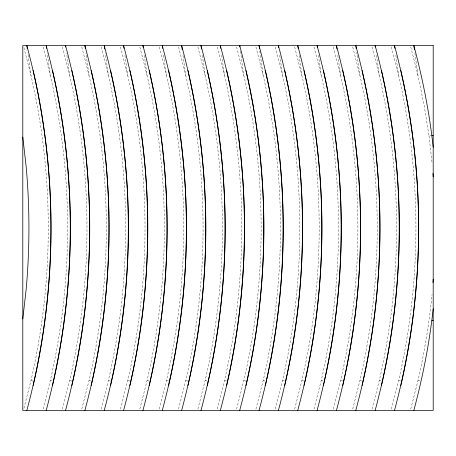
<?xml version="1.0" encoding="UTF-8"?>
<svg xmlns="http://www.w3.org/2000/svg" width="456" height="456" viewBox="0 0 456 456"><rect width="100%" height="100%" fill="white"/><g stroke="black" fill="none" stroke-linecap="round" stroke-linejoin="round"><path stroke-width="0.34" stroke-dasharray="2.28 1.71" d="M23.912 408.365L30.962 380.572A681.059 681.059 0 0 0 30.962 75.428L28.09 54.617M43.086 409.043L50.314 380.572A681.059 681.059 0 0 0 50.314 75.428L47.247 53.232M62.438 409.043L69.665 380.572A681.059 681.059 0 0 0 69.665 75.428L66.599 53.232M81.789 409.043L89.011 380.572A681.059 681.059 0 0 0 89.011 75.428L85.95 53.232M101.141 409.043L108.363 380.572A681.059 681.059 0 0 0 108.363 75.428L105.296 53.232M120.487 409.043L127.714 380.572A681.059 681.059 0 0 0 127.714 75.428L124.744 53.922M139.838 409.043L147.066 380.572A681.059 681.059 0 0 0 147.066 75.428L144.096 53.922M159.19 409.043L166.417 380.572A681.059 681.059 0 0 0 166.417 75.428L163.447 53.922M178.541 409.043L185.763 380.572A681.059 681.059 0 0 0 185.763 75.428L182.793 53.922M197.893 409.043L205.114 380.572A681.059 681.059 0 0 0 205.114 75.428L202.145 53.922M217.238 409.043L224.466 380.572A681.059 681.059 0 0 0 224.466 75.428L221.496 53.922M236.59 409.043L243.817 380.572A681.059 681.059 0 0 0 243.817 75.428L240.848 53.922M255.941 409.043L263.169 380.572A681.059 681.059 0 0 0 263.169 75.428L260.199 53.922M275.293 409.043L282.515 380.572A681.059 681.059 0 0 0 282.515 75.428L279.545 53.922M294.644 409.043L301.866 380.572A681.059 681.059 0 0 0 301.866 75.428L298.897 53.922M313.99 409.043L321.218 380.572A681.059 681.059 0 0 0 321.218 75.428L318.248 53.922M333.342 409.043L340.569 380.572A681.059 681.059 0 0 0 340.569 75.428L337.6 53.922M352.693 409.043L359.921 380.572A681.059 681.059 0 0 0 359.921 75.428L356.757 52.537M372.045 409.043L379.267 380.572A681.059 681.059 0 0 0 379.267 75.428L376.394 54.617M391.396 409.043L398.618 380.572A681.059 681.059 0 0 0 398.618 75.428L395.745 54.617M410.742 409.043L417.97 380.572A681.059 681.059 0 0 0 432.043 294.342M410.742 46.957L417.97 75.428L424.183 105.564L429.033 135.956L430.738 135.723M417.97 380.572L419.811 380.994M398.618 380.572L400.459 380.994M379.267 380.572L381.108 380.994M359.921 380.572L361.762 380.994M340.569 380.572L342.41 380.994M321.218 380.572L323.059 380.994M301.866 380.572L303.707 380.994M282.515 380.572L284.356 380.994M263.169 380.572L265.01 380.994M243.817 380.572L246.268 381.136M224.466 380.572L226.923 381.136M205.114 380.572L207.571 381.136M185.763 380.572L188.22 381.136M166.417 380.572L168.868 381.136M147.066 380.572L149.517 381.136M127.714 380.572L130.171 381.136M108.363 380.572L110.819 381.136M89.011 380.572L91.468 381.136M69.665 380.572L72.116 381.136M50.314 380.572L52.155 380.994M30.962 380.572L34.029 381.279M391.396 46.957L398.618 75.428M372.045 46.957L379.267 75.428M352.693 46.957L359.921 75.428M333.342 46.957L340.569 75.428M313.99 46.957L321.218 75.428M294.644 46.957L301.866 75.428M275.293 46.957L282.515 75.428M255.941 46.957L263.169 75.428M236.59 46.957L243.817 75.428M217.238 46.957L224.466 75.428M197.893 46.957L205.114 75.428M178.541 46.957L185.763 75.428M159.19 46.957L166.417 75.428M139.838 46.957L147.066 75.428M120.487 46.957L127.714 75.428M101.141 46.957L108.363 75.428M81.789 46.957L89.011 75.428M62.438 46.957L69.665 75.428M43.086 46.957L50.314 75.428M23.912 47.635L30.962 75.428M414.903 53.232L417.97 75.428M259.812 51.152L260.102 53.232M240.46 51.152L240.751 53.232M429.033 135.956L432.026 162.364"/><path stroke-width="0.68" d="M432.966 282.595L433.2 279.152M22.8 318.926L26.14 289.469A681.059 681.059 0 0 0 26.14 166.531L22.8 137.074M433.2 308.775C429.472 343.094 422.752 377.061 413.848 410.4M26.841 410.4C58.949 291.623 58.949 164.377 26.841 45.6L27.223 48.376M46.193 410.4C78.301 291.623 78.301 164.377 46.193 45.6L46.575 48.376M65.544 410.4C97.647 291.623 97.647 164.377 65.544 45.6L65.732 46.985M84.896 410.4C116.998 291.623 116.998 164.377 84.896 45.6L85.278 48.376M104.242 410.4C136.35 291.623 136.35 164.377 104.242 45.6L104.72 49.066M123.593 410.4C155.701 291.623 155.701 164.377 123.593 45.6L123.975 48.376M142.945 410.4C175.053 291.623 175.053 164.377 142.945 45.6L143.23 47.681M162.296 410.4C194.398 291.623 194.398 164.377 162.296 45.6L162.678 48.376M181.648 410.4C213.75 291.623 213.75 164.377 181.648 45.6L182.218 49.761M200.993 410.4C233.101 291.623 233.101 164.377 200.993 45.6L201.472 49.066M220.345 410.4C252.453 291.623 252.453 164.377 220.345 45.6L220.727 48.376M239.696 410.4C271.804 291.623 271.804 164.377 239.696 45.6L239.89 46.985M259.048 410.4C291.15 291.623 291.15 164.377 259.048 45.6L259.43 48.376M278.399 410.4C310.502 291.623 310.502 164.377 278.399 45.6L278.684 47.681M297.745 410.4C329.853 291.623 329.853 164.377 297.745 45.6L298.133 48.376M317.097 410.4C349.205 291.623 349.205 164.377 317.097 45.6M336.448 410.4C368.556 291.623 368.556 164.377 336.448 45.6L336.927 49.066M355.8 410.4C387.902 291.623 387.902 164.377 355.8 45.6L356.182 48.376M375.151 410.4C407.254 291.623 407.254 164.377 375.151 45.6L375.339 46.985M394.497 410.4C426.605 291.623 426.605 164.377 394.497 45.6L394.885 48.376M431.878 135.569L433.2 135.386M431.878 320.431L433.2 320.614M414.424 49.761L413.848 45.6C422.752 78.939 429.472 112.906 433.2 147.225M317.194 46.295L317.387 47.681M432.966 173.405L433.2 176.848M52.508 70.475A703.169 703.169 0 0 1 52.508 385.525M71.854 70.475A703.169 703.169 0 0 1 71.854 385.525M91.206 70.475A703.169 703.169 0 0 1 91.206 385.525M110.557 70.475A703.169 703.169 0 0 1 110.557 385.525M129.909 70.475A703.169 703.169 0 0 1 129.909 385.525M149.26 70.475A703.169 703.169 0 0 1 149.26 385.525M168.606 70.475A703.169 703.169 0 0 1 168.606 385.525M187.957 70.475A703.169 703.169 0 0 1 187.957 385.525M207.309 70.475A703.169 703.169 0 0 1 207.309 385.525M226.66 70.475A703.169 703.169 0 0 1 226.66 385.525M246.012 70.475A703.169 703.169 0 0 1 246.012 385.525M265.358 70.475A703.169 703.169 0 0 1 265.358 385.525M284.709 70.475A703.169 703.169 0 0 1 284.709 385.525M304.061 70.475A703.169 703.169 0 0 1 304.061 385.525M323.412 70.475A703.169 703.169 0 0 1 323.412 385.525M342.764 70.475A703.169 703.169 0 0 1 342.764 385.525M362.11 70.475A703.169 703.169 0 0 1 362.11 385.525M381.461 70.475A703.169 703.169 0 0 1 381.461 385.525M400.813 70.475A703.169 703.169 0 0 1 400.813 385.525M33.157 70.475A703.169 703.169 0 0 1 33.157 385.525M433.2 45.6L22.8 45.6L22.8 410.4L433.2 410.4L433.2 45.6"/></g></svg>
